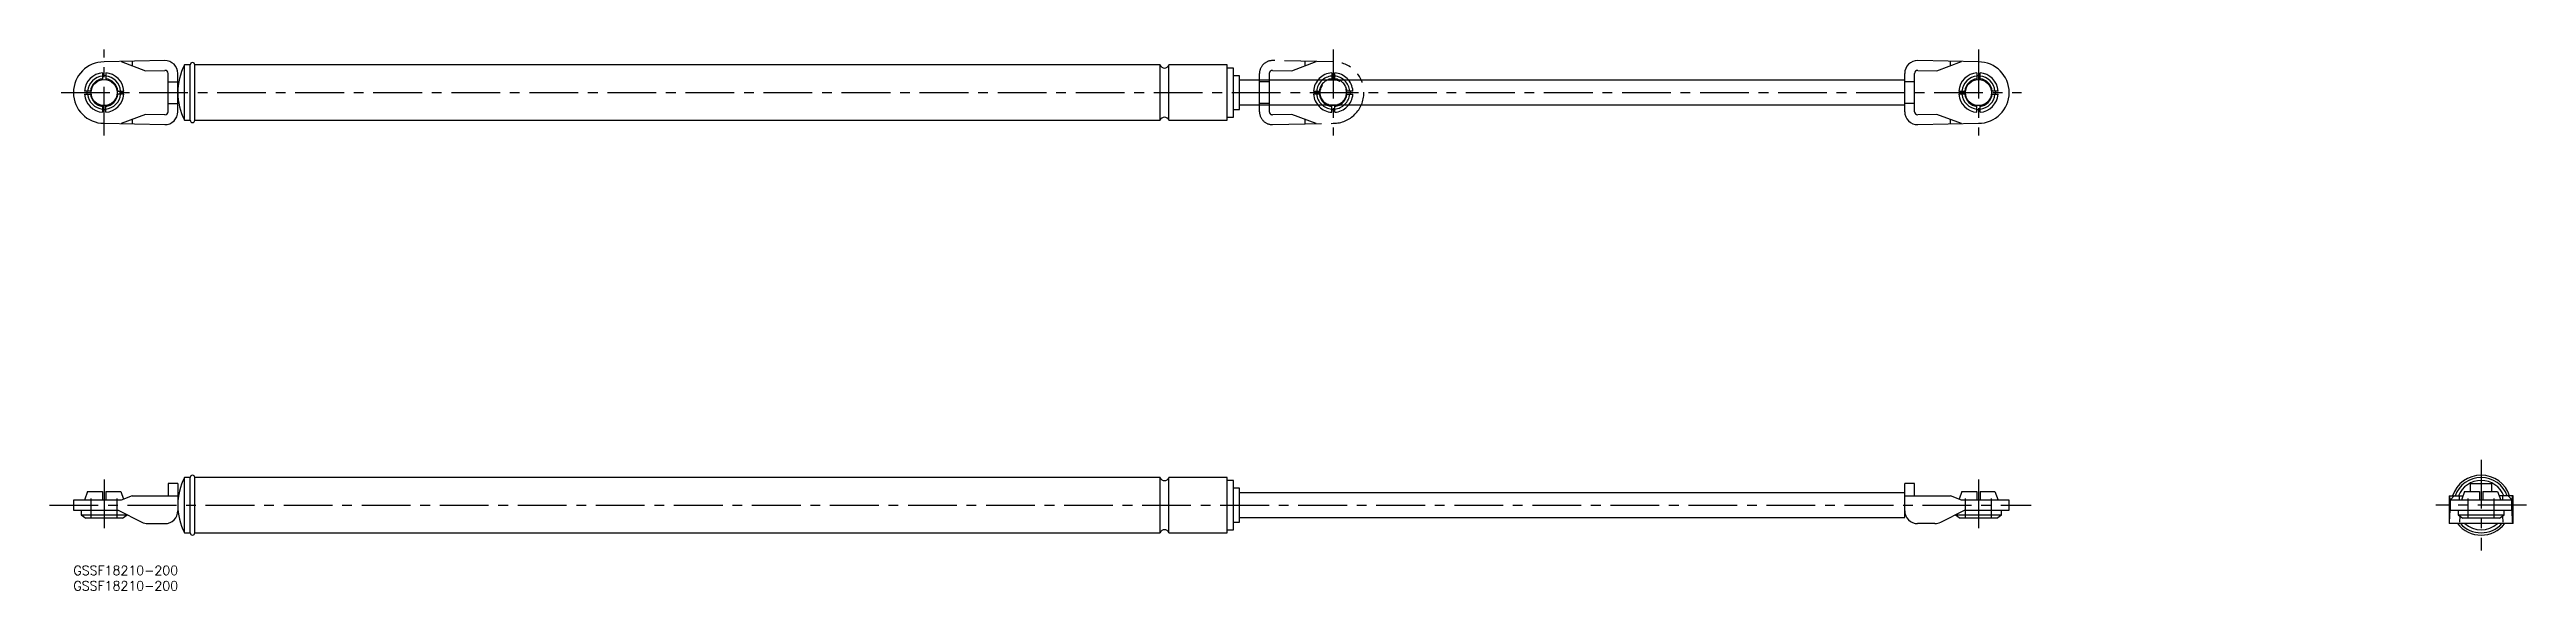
# Model space of a CAD drawing. Extents: x -8 to 798, y -8 to 168.
import ezdxf

# ---------------------------------------------------------------- set-up
doc = ezdxf.new("R2010")
doc.units = 0
doc.header["$LTSCALE"] = 0.5
for name, pattern in [('CENTER', [50.8, 31.75, -6.35, 6.35, -6.35]), ('DASHED', [19.05, 12.7, -6.35]), ('PHANTOM', [63.5, 31.75, -6.35, 6.35, -6.35, 6.35, -6.35])]:
    doc.linetypes.add(name, pattern=pattern)
for name, color, linetype in [('MSM_CENTER', 1, 'CENTER'), ('MSM_CONTINUOUS', 7, 'CONTINUOUS'), ('MSM_DASHED', 4, 'DASHED'), ('MSM_IMAGINARY', 6, 'PHANTOM'), ('MSM_PART_NUMBER', 7, 'CONTINUOUS')]:
    doc.layers.add(name, color=color, linetype=linetype)
doc.styles.get("Standard").update_dxf_attribs({"font": 'txt.shx', "height": 3, "bigfont": 'bigfont.shx'})

# ---------------------------------------------------------------- blocks, each defined once
blk = doc.blocks.new('*U21')
at = {"layer": 'MSM_PART_NUMBER'}
blk.add_text('GSSF18210-200', height=3, dxfattribs=at).set_placement((0, -3))
blk = doc.blocks.new('*U22')
at = {"layer": 'MSM_PART_NUMBER'}
blk.add_text('GSSF18210-200', height=3, dxfattribs=at).set_placement((0, -8))

msp = doc.modelspace()

# ---------------------------------------------------------------- linework, layer by layer
at = {"layer": 'MSM_CENTER'}
for p, q in [((10, 139.98), (10, 167.98)), ((410, 167.98), (410, 139.98)), ((620, 167.98), (620, 139.98)), ((-4, 153.98), (634, 153.98)), ((783.6, 34.5), (783.6, 5)), ((10, 28.15), (10, 11.55)), ((620, 28.15), (620, 11.55)), ((-7.77, 19.75), (637.16, 19.75)), ((798.35, 19.75), (768.85, 19.75))]:
    msp.add_line(p, q, dxfattribs=at)
at = {"layer": 'MSM_CONTINUOUS'}
for p, q in [((29.71, 164.39), (10, 163.98)), ((15.5, 164.1), (23.5, 161.06)), ((19.09, 164.17), (19.09, 162.74)), ((38, 162.98), (36.14, 162.98)), ((36.14, 144.98), (36.14, 162.98)), ((38, 144.98), (38, 162.98)), ((353.67, 162.98), (39.5, 162.98)), ((39.5, 144.98), (39.5, 162.98)), ((353.67, 144.98), (353.67, 162.98)), ((375.5, 162.98), (356.5, 162.98)), ((356.5, 144.98), (356.5, 162.98)), ((375.5, 144.98), (375.5, 162.98)), ((377.5, 161.98), (375.5, 161.98)), ((377.5, 145.98), (377.5, 161.98)), ((620, 163.98), (600.29, 164.39)), ((606.5, 161.06), (614.5, 164.1)), ((610.91, 162.74), (610.91, 164.17)), ((5.78, 154.48), (3.58, 154.48)), ((3.58, 153.48), (5.78, 153.48)), ((4.5, 153.98), (4.52, 154.48)), ((4.52, 153.48), (4.5, 153.98)), ((9.5, 160.4), (9.5, 158.2)), ((10.5, 160.4), (10.5, 158.2)), ((14.22, 154.48), (16.42, 154.48)), ((16.42, 153.48), (14.22, 153.48)), ((23.5, 161.06), (29.78, 161.19)), ((30.8, 147.77), (30.8, 160.19)), ((30.8, 157.48), (34, 157.48)), ((34, 147.77), (34, 160.19)), ((379.5, 159.48), (377.5, 159.48)), ((379.5, 148.48), (379.5, 159.48)), ((596, 157.98), (379.5, 157.98)), ((596, 147.77), (596, 160.19)), ((599.2, 157.48), (596, 157.48)), ((599.2, 147.77), (599.2, 160.19)), ((600.22, 161.19), (606.5, 161.06)), ((613.58, 154.48), (615.78, 154.48)), ((615.78, 153.48), (613.58, 153.48)), ((619.5, 160.4), (619.5, 158.2)), ((620.5, 158.2), (620.5, 160.4)), ((626.42, 154.48), (624.22, 154.48)), ((624.22, 153.48), (626.42, 153.48)), ((625.48, 154.48), (625.5, 153.98)), ((625.5, 153.98), (625.48, 153.48)), ((9.5, 149.76), (9.5, 147.56)), ((10.5, 147.56), (10.5, 149.76)), ((23.5, 146.9), (15.5, 143.87)), ((19.09, 145.23), (19.09, 143.79)), ((29.78, 146.77), (23.5, 146.9)), ((30.8, 150.48), (34, 150.48)), ((375.5, 145.98), (377.5, 145.98)), ((377.5, 148.48), (379.5, 148.48)), ((379.5, 149.98), (596, 149.98)), ((599.2, 150.48), (596, 150.48)), ((606.5, 146.9), (600.22, 146.77)), ((614.5, 143.87), (606.5, 146.9)), ((610.91, 143.79), (610.91, 145.23)), ((619.5, 147.56), (619.5, 149.76)), ((620.5, 147.56), (620.5, 149.76)), ((10, 143.98), (29.71, 143.57)), ((36.14, 144.98), (38, 144.98)), ((39.5, 144.98), (353.67, 144.98)), ((356.5, 144.98), (375.5, 144.98)), ((600.29, 143.57), (620, 143.98)), ((34, 26.75), (30.8, 26.75)), ((30.8, 26.75), (30.8, 22.75)), ((34, 26.75), (34, 17.95)), ((38, 28.75), (36.14, 28.75)), ((36.14, 10.75), (36.14, 28.75)), ((38, 10.75), (38, 28.75)), ((353.67, 28.75), (39.5, 28.75)), ((39.5, 10.75), (39.5, 28.75)), ((353.67, 10.75), (353.67, 28.75)), ((375.5, 28.75), (356.5, 28.75)), ((356.5, 10.75), (356.5, 28.75)), ((375.5, 10.75), (375.5, 28.75)), ((377.5, 27.75), (375.5, 27.75)), ((377.5, 11.75), (377.5, 27.75)), ((379.5, 25.25), (377.5, 25.25)), ((379.5, 14.25), (379.5, 25.25)), ((596, 15.75), (596, 26.75)), ((599.2, 26.75), (596, 26.75)), ((599.2, 22.75), (599.2, 26.75)), ((780.1, 24.15), (780.1, 26.75)), ((780.1, 26.75), (787.1, 26.75)), ((787.1, 24.15), (787.1, 26.75)), ((0, 21.35), (0, 18.15)), ((15.5, 21.35), (0, 21.35)), ((0, 18.15), (14.54, 18.15)), ((2.5, 18.15), (2.5, 16.55)), ((2.5, 16.55), (4, 15.55)), ((2.5, 16.55), (17.5, 16.55)), ((4.62, 24.15), (3.58, 21.35)), ((4.62, 24.15), (9.5, 24.15)), ((9.5, 24.15), (9.5, 21.35)), ((10.5, 24.15), (15.38, 24.15)), ((10.5, 24.15), (10.5, 21.35)), ((14.54, 18.15), (22.3, 14.21)), ((15.38, 24.15), (16.3, 21.66)), ((19.09, 22.75), (15.5, 21.35)), ((16, 15.55), (17.5, 16.55)), ((17.5, 16.55), (17.5, 16.65)), ((19.09, 22.75), (34, 22.75)), ((596, 23.75), (379.5, 23.75)), ((596, 22.75), (610.91, 22.75)), ((607.7, 14.21), (615.46, 18.15)), ((614.5, 21.35), (610.91, 22.75)), ((612.5, 16.65), (612.5, 16.55)), ((612.5, 16.55), (614, 15.55)), ((612.5, 16.55), (627.5, 16.55)), ((614.62, 24.15), (613.7, 21.66)), ((630, 21.35), (614.5, 21.35)), ((614.62, 24.15), (619.5, 24.15)), ((615.46, 18.15), (630, 18.15)), ((619.5, 24.15), (619.5, 21.35)), ((620.5, 24.15), (620.5, 21.35)), ((620.5, 24.15), (625.38, 24.15)), ((625.38, 24.15), (626.42, 21.35)), ((626, 15.55), (627.5, 16.55)), ((627.5, 16.55), (627.5, 18.15)), ((630, 18.15), (630, 21.35)), ((773.18, 22.75), (773.18, 13.75)), ((773.18, 22.75), (777.7, 22.75)), ((773.34, 14.21), (773.5, 18.15)), ((773.48, 21.35), (773.41, 22.75)), ((774.84, 22.75), (773.48, 21.35)), ((793.71, 21.35), (773.48, 21.35)), ((773.5, 18.15), (793.69, 18.15)), ((773.6, 18.15), (773.6, 21.35)), ((776.1, 18.15), (776.1, 16.55)), ((776.1, 16.55), (777.6, 15.55)), ((776.1, 16.55), (791.1, 16.55)), ((776.52, 21.35), (776.52, 22.75)), ((776.62, 16.2), (776.54, 14.21)), ((778.22, 24.15), (777.18, 21.35)), ((778.22, 24.15), (783.1, 24.15)), ((783.1, 24.15), (783.1, 21.35)), ((784.1, 24.15), (788.97, 24.15)), ((784.1, 24.15), (784.1, 21.35)), ((788.97, 24.15), (790.01, 21.35)), ((794.01, 22.75), (789.49, 22.75)), ((789.6, 15.55), (791.1, 16.55)), ((790.57, 16.2), (790.65, 14.21)), ((790.68, 21.35), (790.68, 22.75)), ((791.1, 16.55), (791.1, 18.15)), ((792.35, 22.75), (793.71, 21.35)), ((793.6, 18.15), (793.6, 21.35)), ((793.85, 14.21), (793.69, 18.15)), ((793.71, 21.35), (793.79, 22.75)), ((794.01, 13.75), (794.01, 22.75)), ((16, 15.55), (4, 15.55)), ((24.2, 13.75), (29.8, 13.75)), ((36.14, 10.75), (38, 10.75)), ((39.5, 10.75), (353.67, 10.75)), ((356.5, 10.75), (375.5, 10.75)), ((375.5, 11.75), (377.5, 11.75)), ((377.5, 14.25), (379.5, 14.25)), ((379.5, 15.75), (596, 15.75)), ((605.8, 13.75), (600.2, 13.75)), ((626, 15.55), (614, 15.55)), ((794.01, 13.75), (773.18, 13.75)), ((789.6, 15.55), (777.6, 15.55))]:
    msp.add_line(p, q, dxfattribs=at)
for points in [[(773.3, 13.75, 0), (773.3, 13.75, 0), (773.3, 13.75, 0), (773.3, 13.75, 0), (773.3, 13.75, 0), (773.3, 13.75, 0), (773.3, 13.75, 0), (773.3, 13.75, 0), (773.3, 13.75, 0), (773.3, 13.75, 0), (773.3, 13.75, 0), (773.3, 13.75, 0), (773.3, 13.75, 0), (773.3, 13.75, 0), (773.3, 13.76, 0), (773.3, 13.76, 0), (773.3, 13.76, 0), (773.31, 13.76, 0), (773.31, 13.76, 0), (773.31, 13.76, 0), (773.31, 13.76, 0), (773.31, 13.76, 0), (773.31, 13.76, 0), (773.31, 13.77, 0), (773.31, 13.77, 0), (773.31, 13.77, 0), (773.31, 13.77, 0), (773.31, 13.77, 0), (773.31, 13.77, 0), (773.31, 13.77, 0), (773.31, 13.78, 0), (773.31, 13.78, 0), (773.31, 13.78, 0), (773.31, 13.78, 0), (773.31, 13.78, 0), (773.31, 13.78, 0), (773.31, 13.79, 0), (773.31, 13.79, 0), (773.31, 13.79, 0), (773.31, 13.79, 0), (773.31, 13.8, 0), (773.31, 13.8, 0), (773.31, 13.8, 0), (773.31, 13.8, 0), (773.31, 13.8, 0), (773.32, 13.81, 0), (773.32, 13.81, 0), (773.32, 13.81, 0), (773.32, 13.82, 0), (773.32, 13.82, 0), (773.32, 13.82, 0), (773.32, 13.82, 0), (773.32, 13.83, 0), (773.32, 13.83, 0), (773.32, 13.83, 0), (773.32, 13.84, 0), (773.32, 13.84, 0), (773.32, 13.84, 0), (773.32, 13.85, 0), (773.32, 13.85, 0), (773.32, 13.85, 0), (773.32, 13.86, 0), (773.32, 13.86, 0), (773.32, 13.86, 0), (773.32, 13.87, 0), (773.32, 13.87, 0), (773.32, 13.87, 0), (773.32, 13.88, 0), (773.32, 13.88, 0), (773.32, 13.88, 0), (773.32, 13.89, 0), (773.32, 13.89, 0), (773.32, 13.9, 0), (773.32, 13.9, 0), (773.32, 13.9, 0), (773.32, 13.91, 0), (773.32, 13.91, 0), (773.33, 13.92, 0), (773.33, 13.92, 0), (773.33, 13.93, 0), (773.33, 13.93, 0), (773.33, 13.93, 0), (773.33, 13.94, 0), (773.33, 13.94, 0), (773.33, 13.95, 0), (773.33, 13.95, 0), (773.33, 13.96, 0), (773.33, 13.96, 0), (773.33, 13.97, 0), (773.33, 13.97, 0), (773.33, 13.98, 0), (773.33, 13.98, 0), (773.33, 13.99, 0), (773.33, 13.99, 0), (773.33, 14, 0), (773.33, 14, 0), (773.33, 14.01, 0), (773.33, 14.01, 0), (773.33, 14.02, 0), (773.33, 14.03, 0), (773.33, 14.03, 0), (773.33, 14.04, 0), (773.33, 14.04, 0), (773.33, 14.05, 0), (773.33, 14.05, 0), (773.33, 14.06, 0), (773.33, 14.06, 0), (773.33, 14.07, 0), (773.33, 14.08, 0), (773.33, 14.08, 0), (773.34, 14.09, 0), (773.34, 14.1, 0), (773.34, 14.1, 0), (773.34, 14.11, 0), (773.34, 14.11, 0), (773.34, 14.12, 0), (773.34, 14.13, 0), (773.34, 14.13, 0), (773.34, 14.14, 0), (773.34, 14.15, 0), (773.34, 14.15, 0), (773.34, 14.16, 0), (773.34, 14.17, 0), (773.34, 14.17, 0), (773.34, 14.18, 0), (773.34, 14.19, 0), (773.34, 14.19, 0), (773.34, 14.2, 0), (773.34, 14.21, 0)], [(793.85, 14.21, 0), (793.85, 14.2, 0), (793.85, 14.19, 0), (793.85, 14.19, 0), (793.85, 14.18, 0), (793.85, 14.17, 0), (793.85, 14.17, 0), (793.85, 14.16, 0), (793.85, 14.15, 0), (793.86, 14.15, 0), (793.86, 14.14, 0), (793.86, 14.13, 0), (793.86, 14.13, 0), (793.86, 14.12, 0), (793.86, 14.11, 0), (793.86, 14.11, 0), (793.86, 14.1, 0), (793.86, 14.1, 0), (793.86, 14.09, 0), (793.86, 14.08, 0), (793.86, 14.08, 0), (793.86, 14.07, 0), (793.86, 14.06, 0), (793.86, 14.06, 0), (793.86, 14.05, 0), (793.86, 14.05, 0), (793.86, 14.04, 0), (793.86, 14.04, 0), (793.86, 14.03, 0), (793.86, 14.03, 0), (793.86, 14.02, 0), (793.86, 14.01, 0), (793.86, 14.01, 0), (793.86, 14, 0), (793.86, 14, 0), (793.86, 13.99, 0), (793.86, 13.99, 0), (793.86, 13.98, 0), (793.86, 13.98, 0), (793.86, 13.97, 0), (793.86, 13.97, 0), (793.86, 13.96, 0), (793.87, 13.96, 0), (793.87, 13.95, 0), (793.87, 13.95, 0), (793.87, 13.94, 0), (793.87, 13.94, 0), (793.87, 13.93, 0), (793.87, 13.93, 0), (793.87, 13.93, 0), (793.87, 13.92, 0), (793.87, 13.92, 0), (793.87, 13.91, 0), (793.87, 13.91, 0), (793.87, 13.9, 0), (793.87, 13.9, 0), (793.87, 13.9, 0), (793.87, 13.89, 0), (793.87, 13.89, 0), (793.87, 13.88, 0), (793.87, 13.88, 0), (793.87, 13.88, 0), (793.87, 13.87, 0), (793.87, 13.87, 0), (793.87, 13.87, 0), (793.87, 13.86, 0), (793.87, 13.86, 0), (793.87, 13.86, 0), (793.87, 13.85, 0), (793.87, 13.85, 0), (793.87, 13.85, 0), (793.87, 13.84, 0), (793.87, 13.84, 0), (793.87, 13.84, 0), (793.88, 13.83, 0), (793.88, 13.83, 0), (793.88, 13.83, 0), (793.88, 13.82, 0), (793.88, 13.82, 0), (793.88, 13.82, 0), (793.88, 13.82, 0), (793.88, 13.81, 0), (793.88, 13.81, 0), (793.88, 13.81, 0), (793.88, 13.8, 0), (793.88, 13.8, 0), (793.88, 13.8, 0), (793.88, 13.8, 0), (793.88, 13.8, 0), (793.88, 13.79, 0), (793.88, 13.79, 0), (793.88, 13.79, 0), (793.88, 13.79, 0), (793.88, 13.78, 0), (793.88, 13.78, 0), (793.88, 13.78, 0), (793.88, 13.78, 0), (793.88, 13.78, 0), (793.88, 13.78, 0), (793.88, 13.77, 0), (793.88, 13.77, 0), (793.88, 13.77, 0), (793.88, 13.77, 0), (793.88, 13.77, 0), (793.88, 13.77, 0), (793.88, 13.77, 0), (793.88, 13.76, 0), (793.88, 13.76, 0), (793.88, 13.76, 0), (793.89, 13.76, 0), (793.89, 13.76, 0), (793.89, 13.76, 0), (793.89, 13.76, 0), (793.89, 13.76, 0), (793.89, 13.76, 0), (793.89, 13.75, 0), (793.89, 13.75, 0), (793.89, 13.75, 0), (793.89, 13.75, 0), (793.89, 13.75, 0), (793.89, 13.75, 0), (793.89, 13.75, 0), (793.89, 13.75, 0), (793.89, 13.75, 0), (793.89, 13.75, 0), (793.89, 13.75, 0), (793.89, 13.75, 0), (793.89, 13.75, 0), (793.89, 13.75, 0)]]:
    msp.add_polyline3d(points, dxfattribs=at)
for centre in [(10, 153.98), (620, 153.98)]:
    msp.add_circle(centre, 4.25, dxfattribs=at)
for centre, radius, start, end in [((10, 153.98), 10, 90, 270), ((29.8, 160.19), 4.2, 0, 91.19349), ((54, 153.98), 20, 153.25632, 206.74368), ((38.75, 162.98), 0.75, 0, 180), ((355.09, 163.48), 1.5, 199.47122, 340.52878), ((600.2, 160.19), 4.2, 88.80651, 180), ((620, 153.98), 10, 270, 90), ((10, 153.98), 6.44, 94.45407, 175.54593), ((10, 153.98), 6.44, 184.45407, 265.54593), ((10, 153.98), 5.4, 95.31277, 174.68723), ((10, 153.98), 5.4, 185.31277, 264.68723), ((10, 153.98), 4.5, 96.37937, 173.62063), ((10, 153.98), 4.5, 186.37937, 263.62063), ((10, 153.98), 5.5, 84.78409, 95.21591), ((10, 153.98), 6.44, 4.45407, 85.54593), ((10, 153.98), 5.4, 5.31277, 84.68723), ((10, 153.98), 4.5, 6.37937, 83.62063), ((10, 153.98), 6.44, 274.45407, 355.54593), ((10, 153.98), 5.4, 275.31277, 354.68723), ((10, 153.98), 4.5, 276.37937, 353.62063), ((10.09, 153.98), 5.41, 354.71195, 5.30829), ((29.8, 160.19), 1, 0, 91.19349), ((600.2, 160.19), 1, 88.80651, 180), ((620, 153.98), 6.44, 94.45407, 175.54593), ((620, 153.98), 6.44, 184.45407, 265.54593), ((619.91, 153.98), 5.41, 174.71195, 185.30829), ((620, 153.98), 5.4, 95.31277, 174.68723), ((620, 153.98), 5.4, 185.31277, 264.68723), ((620, 153.98), 4.5, 96.37937, 173.62063), ((620, 153.98), 4.5, 186.37937, 263.62063), ((620, 153.98), 5.5, 84.78409, 95.21591), ((620, 153.98), 6.44, 4.45407, 85.54593), ((620, 153.98), 5.4, 5.31277, 84.68723), ((620, 153.98), 4.5, 6.37937, 83.62063), ((620, 153.98), 4.5, 276.37937, 353.62063), ((620, 153.98), 5.4, 275.31277, 354.68723), ((620, 153.98), 6.44, 274.45407, 355.54593), ((10, 153.98), 5.5, 264.78409, 275.21591), ((29.8, 147.77), 4.2, 268.80651, 0), ((29.8, 147.77), 1, 268.80651, 0), ((355.09, 144.48), 1.5, 19.47122, 160.52878), ((600.2, 147.77), 4.2, 180, 271.19349), ((600.2, 147.77), 1, 180, 271.19349), ((620, 153.98), 5.5, 264.78409, 275.21591), ((38.75, 144.98), 0.75, 180, 0), ((54, 19.75), 20, 153.25632, 206.74368), ((38.75, 28.75), 0.75, 0, 180), ((355.09, 29.25), 1.5, 199.47122, 340.52878), ((783.6, 19.75), 9.75, 17.92021, 162.07979), ((783.6, 19.75), 9, 19.47122, 160.52878), ((783.6, 19.75), 8, 22.02431, 157.97569), ((29.8, 17.95), 4.2, 270, 0), ((600.2, 17.95), 4.2, 180, 270), ((24.2, 17.95), 4.2, 243.03406, 270), ((38.75, 10.75), 0.75, 180, 0), ((355.09, 10.25), 1.5, 19.47122, 160.52878), ((605.8, 17.95), 4.2, 270, 296.96594), ((783.6, 19.75), 9.75, 217.97987, 322.02013), ((783.6, 19.75), 9, 221.81031, 318.18969), ((783.6, 19.75), 8, 228.59038, 311.40962)]:
    msp.add_arc(centre, radius, start, end, dxfattribs=at)
at = {"layer": 'MSM_DASHED'}
for p, q in [((5.75, 15.55), (5.75, 24.15)), ((14.25, 15.55), (14.25, 24.15)), ((615.75, 15.55), (615.75, 24.15)), ((624.25, 15.55), (624.25, 24.15)), ((779.35, 15.55), (779.35, 24.15)), ((787.85, 15.55), (787.85, 24.15))]:
    msp.add_line(p, q, dxfattribs=at)
at = {"layer": 'MSM_IMAGINARY'}
for p, q in [((410, 163.98), (390.29, 164.39)), ((396.5, 161.06), (404.5, 164.1)), ((400.91, 162.74), (400.91, 164.17)), ((386, 147.77), (386, 160.19)), ((389.2, 157.48), (386, 157.48)), ((389.2, 160.19), (389.2, 147.77)), ((390.22, 161.19), (396.5, 161.06)), ((403.58, 154.48), (405.78, 154.48)), ((405.78, 153.48), (403.58, 153.48)), ((409.5, 160.4), (409.5, 158.2)), ((410.5, 158.2), (410.5, 160.4)), ((416.42, 154.48), (414.22, 154.48)), ((414.22, 153.48), (416.42, 153.48)), ((415.48, 154.48), (415.5, 153.98)), ((415.5, 153.98), (415.48, 153.48)), ((389.2, 150.48), (386, 150.48)), ((396.5, 146.9), (390.22, 146.77)), ((404.5, 143.87), (396.5, 146.9)), ((400.91, 143.79), (400.91, 145.23)), ((409.5, 147.56), (409.5, 149.76)), ((410.5, 147.56), (410.5, 149.76)), ((390.29, 143.57), (410, 143.98))]:
    msp.add_line(p, q, dxfattribs=at)
msp.add_circle((410, 153.98), 4.25, dxfattribs=at)
for centre, radius, start, end in [((390.2, 160.19), 4.2, 88.80651, 180), ((410, 153.98), 10, 270, 90), ((390.2, 160.19), 1, 88.80651, 180), ((410, 153.98), 6.44, 94.45407, 175.54593), ((410, 153.98), 6.44, 184.45407, 265.54593), ((409.91, 153.98), 5.41, 174.71195, 185.30829), ((410, 153.98), 5.4, 95.31277, 174.68723), ((410, 153.98), 5.4, 185.31277, 264.68723), ((410, 153.98), 4.5, 96.37937, 173.62063), ((410, 153.98), 4.5, 186.37937, 263.62063), ((410, 153.98), 5.5, 84.78409, 95.21591), ((410, 153.98), 6.44, 4.45407, 85.54593), ((410, 153.98), 5.4, 5.31277, 84.68723), ((410, 153.98), 4.5, 6.37937, 83.62063), ((410, 153.98), 4.5, 276.37937, 353.62063), ((410, 153.98), 5.4, 275.31277, 354.68723), ((410, 153.98), 6.44, 274.45407, 355.54593), ((390.2, 147.77), 4.2, 180, 271.19349), ((390.2, 147.77), 1, 180, 271.19349), ((410, 153.98), 5.5, 264.78409, 275.21591)]:
    msp.add_arc(centre, radius, start, end, dxfattribs=at)

# ---------------------------------------------------------------- block references
at = {"layer": 'MSM_CONTINUOUS'}
for name in ['*U21', '*U22']:
    msp.add_blockref(name, (0, 0), dxfattribs=at)

doc.saveas('drawing.dxf')
